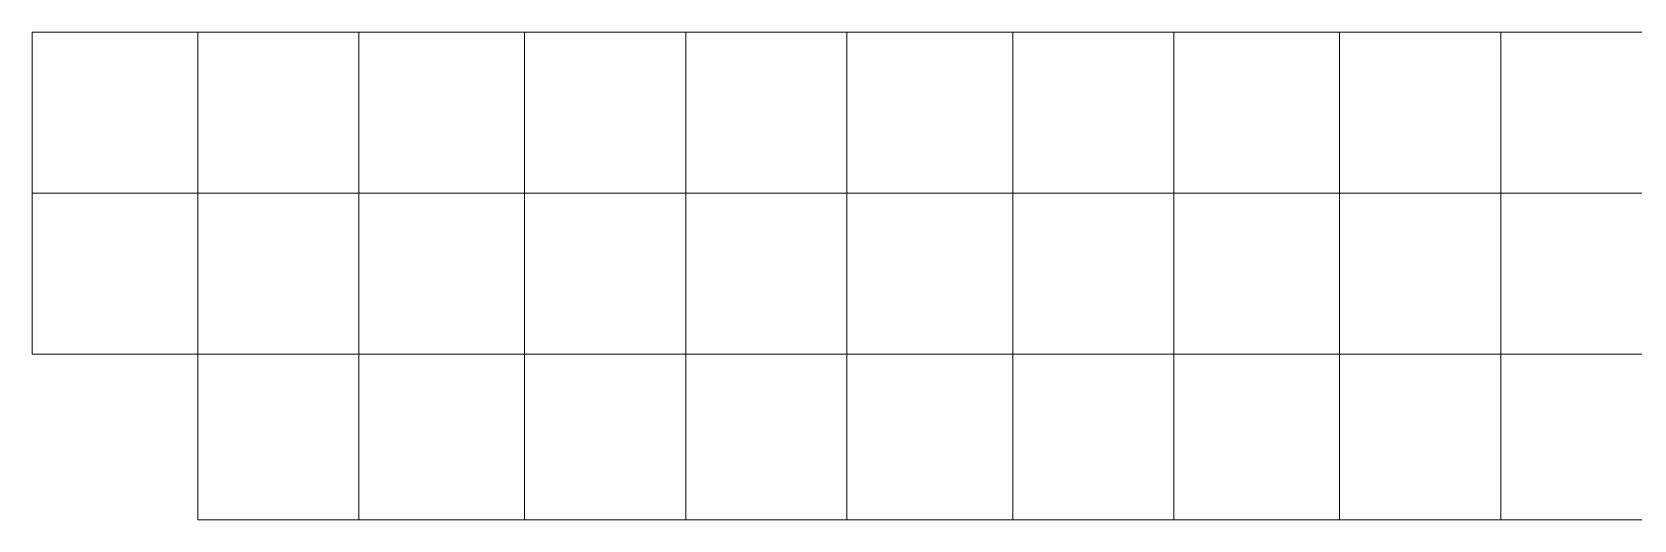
# Model space of a CAD drawing. Header units: millimetres. Extents: x -139 to 75, y -28 to 93.
# Drawn here: x -92.636 to -91.753, y 54.306 to 54.575 of the extents above; entities that cross this region are included whole.
import ezdxf

# ---------------------------------------------------------------- set-up
doc = ezdxf.new("R2010")
doc.units = ezdxf.units.MM
doc.header["$MEASUREMENT"] = 0
doc.layers.add('Layer 1', color=7, linetype='Continuous')

msp = doc.modelspace()

# ---------------------------------------------------------------- linework, layer by layer
at = {"layer": 'Layer 1', "color": 136, "lineweight": 0}
for points in [[(-92.6363, 54.4861), (-92.6363, 54.4861), (-92.6363, 54.575), (-92.6363, 54.575), (-92.6363, 54.575), (-92.6363, 54.575), (-92.5449, 54.575), (-92.5449, 54.575), (-92.5449, 54.575), (-92.5449, 54.575), (-92.5449, 54.4861), (-92.5449, 54.4861), (-92.5449, 54.4861), (-92.5449, 54.4861), (-92.6363, 54.4861), (-92.6363, 54.4861)], [(-92.5449, 54.4861), (-92.5449, 54.4861), (-92.5449, 54.575), (-92.5449, 54.575), (-92.5449, 54.575), (-92.5449, 54.575), (-92.456, 54.575), (-92.456, 54.575), (-92.456, 54.575), (-92.456, 54.575), (-92.456, 54.4861), (-92.456, 54.4861), (-92.456, 54.4861), (-92.456, 54.4861), (-92.5449, 54.4861), (-92.5449, 54.4861)], [(-92.456, 54.4861), (-92.456, 54.4861), (-92.456, 54.575), (-92.456, 54.575), (-92.456, 54.575), (-92.456, 54.575), (-92.3646, 54.575), (-92.3646, 54.575), (-92.3646, 54.575), (-92.3646, 54.575), (-92.3646, 54.4861), (-92.3646, 54.4861), (-92.3646, 54.4861), (-92.3646, 54.4861), (-92.456, 54.4861), (-92.456, 54.4861)], [(-92.3646, 54.4861), (-92.3646, 54.4861), (-92.3646, 54.575), (-92.3646, 54.575), (-92.3646, 54.575), (-92.3646, 54.575), (-92.2757, 54.575), (-92.2757, 54.575), (-92.2757, 54.575), (-92.2757, 54.575), (-92.2757, 54.4861), (-92.2757, 54.4861), (-92.2757, 54.4861), (-92.2757, 54.4861), (-92.3646, 54.4861), (-92.3646, 54.4861)], [(-92.2757, 54.4861), (-92.2757, 54.4861), (-92.2757, 54.575), (-92.2757, 54.575), (-92.2757, 54.575), (-92.2757, 54.575), (-92.1868, 54.575), (-92.1868, 54.575), (-92.1868, 54.575), (-92.1868, 54.575), (-92.1868, 54.4861), (-92.1868, 54.4861), (-92.1868, 54.4861), (-92.1868, 54.4861), (-92.2757, 54.4861), (-92.2757, 54.4861)], [(-92.1868, 54.4861), (-92.1868, 54.4861), (-92.1868, 54.575), (-92.1868, 54.575), (-92.1868, 54.575), (-92.1868, 54.575), (-92.0953, 54.575), (-92.0953, 54.575), (-92.0953, 54.575), (-92.0953, 54.575), (-92.0953, 54.4861), (-92.0953, 54.4861), (-92.0953, 54.4861), (-92.0953, 54.4861), (-92.1868, 54.4861), (-92.1868, 54.4861)], [(-92.0953, 54.4861), (-92.0953, 54.4861), (-92.0953, 54.575), (-92.0953, 54.575), (-92.0953, 54.575), (-92.0953, 54.575), (-92.0064, 54.575), (-92.0064, 54.575), (-92.0064, 54.575), (-92.0064, 54.575), (-92.0064, 54.4861), (-92.0064, 54.4861), (-92.0064, 54.4861), (-92.0064, 54.4861), (-92.0953, 54.4861), (-92.0953, 54.4861)], [(-92.0064, 54.4861), (-92.0064, 54.4861), (-92.0064, 54.575), (-92.0064, 54.575), (-92.0064, 54.575), (-92.0064, 54.575), (-91.915, 54.575), (-91.915, 54.575), (-91.915, 54.575), (-91.915, 54.575), (-91.915, 54.4861), (-91.915, 54.4861), (-91.915, 54.4861), (-91.915, 54.4861), (-92.0064, 54.4861), (-92.0064, 54.4861)], [(-91.915, 54.4861), (-91.915, 54.4861), (-91.915, 54.575), (-91.915, 54.575), (-91.915, 54.575), (-91.915, 54.575), (-91.8261, 54.575), (-91.8261, 54.575), (-91.8261, 54.575), (-91.8261, 54.575), (-91.8261, 54.4861), (-91.8261, 54.4861), (-91.8261, 54.4861), (-91.8261, 54.4861), (-91.915, 54.4861), (-91.915, 54.4861)], [(-91.8261, 54.4861), (-91.8261, 54.4861), (-91.8261, 54.575), (-91.8261, 54.575), (-91.8261, 54.575), (-91.8261, 54.575), (-91.7346, 54.575), (-91.7346, 54.575), (-91.7346, 54.575), (-91.7346, 54.575), (-91.7346, 54.4861), (-91.7346, 54.4861), (-91.7346, 54.4861), (-91.7346, 54.4861), (-91.8261, 54.4861), (-91.8261, 54.4861)], [(-92.6363, 54.3972), (-92.6363, 54.3972), (-92.6363, 54.4861), (-92.6363, 54.4861), (-92.6363, 54.4861), (-92.6363, 54.4861), (-92.5449, 54.4861), (-92.5449, 54.4861), (-92.5449, 54.4861), (-92.5449, 54.4861), (-92.5449, 54.3972), (-92.5449, 54.3972), (-92.5449, 54.3972), (-92.5449, 54.3972), (-92.6363, 54.3972), (-92.6363, 54.3972)], [(-92.5449, 54.3972), (-92.5449, 54.3972), (-92.5449, 54.4861), (-92.5449, 54.4861), (-92.5449, 54.4861), (-92.5449, 54.4861), (-92.456, 54.4861), (-92.456, 54.4861), (-92.456, 54.4861), (-92.456, 54.4861), (-92.456, 54.3972), (-92.456, 54.3972), (-92.456, 54.3972), (-92.456, 54.3972), (-92.5449, 54.3972), (-92.5449, 54.3972)], [(-92.456, 54.3972), (-92.456, 54.3972), (-92.456, 54.4861), (-92.456, 54.4861), (-92.456, 54.4861), (-92.456, 54.4861), (-92.3646, 54.4861), (-92.3646, 54.4861), (-92.3646, 54.4861), (-92.3646, 54.4861), (-92.3646, 54.3972), (-92.3646, 54.3972), (-92.3646, 54.3972), (-92.3646, 54.3972), (-92.456, 54.3972), (-92.456, 54.3972)], [(-92.3646, 54.3972), (-92.3646, 54.3972), (-92.3646, 54.4861), (-92.3646, 54.4861), (-92.3646, 54.4861), (-92.3646, 54.4861), (-92.2757, 54.4861), (-92.2757, 54.4861), (-92.2757, 54.4861), (-92.2757, 54.4861), (-92.2757, 54.3972), (-92.2757, 54.3972), (-92.2757, 54.3972), (-92.2757, 54.3972), (-92.3646, 54.3972), (-92.3646, 54.3972)], [(-92.2757, 54.3972), (-92.2757, 54.3972), (-92.2757, 54.4861), (-92.2757, 54.4861), (-92.2757, 54.4861), (-92.2757, 54.4861), (-92.1868, 54.4861), (-92.1868, 54.4861), (-92.1868, 54.4861), (-92.1868, 54.4861), (-92.1868, 54.3972), (-92.1868, 54.3972), (-92.1868, 54.3972), (-92.1868, 54.3972), (-92.2757, 54.3972), (-92.2757, 54.3972)], [(-92.1868, 54.3972), (-92.1868, 54.3972), (-92.1868, 54.4861), (-92.1868, 54.4861), (-92.1868, 54.4861), (-92.1868, 54.4861), (-92.0953, 54.4861), (-92.0953, 54.4861), (-92.0953, 54.4861), (-92.0953, 54.4861), (-92.0953, 54.3972), (-92.0953, 54.3972), (-92.0953, 54.3972), (-92.0953, 54.3972), (-92.1868, 54.3972), (-92.1868, 54.3972)], [(-92.0953, 54.3972), (-92.0953, 54.3972), (-92.0953, 54.4861), (-92.0953, 54.4861), (-92.0953, 54.4861), (-92.0953, 54.4861), (-92.0064, 54.4861), (-92.0064, 54.4861), (-92.0064, 54.4861), (-92.0064, 54.4861), (-92.0064, 54.3972), (-92.0064, 54.3972), (-92.0064, 54.3972), (-92.0064, 54.3972), (-92.0953, 54.3972), (-92.0953, 54.3972)], [(-92.0064, 54.3972), (-92.0064, 54.3972), (-92.0064, 54.4861), (-92.0064, 54.4861), (-92.0064, 54.4861), (-92.0064, 54.4861), (-91.915, 54.4861), (-91.915, 54.4861), (-91.915, 54.4861), (-91.915, 54.4861), (-91.915, 54.3972), (-91.915, 54.3972), (-91.915, 54.3972), (-91.915, 54.3972), (-92.0064, 54.3972), (-92.0064, 54.3972)], [(-91.915, 54.3972), (-91.915, 54.3972), (-91.915, 54.4861), (-91.915, 54.4861), (-91.915, 54.4861), (-91.915, 54.4861), (-91.8261, 54.4861), (-91.8261, 54.4861), (-91.8261, 54.4861), (-91.8261, 54.4861), (-91.8261, 54.3972), (-91.8261, 54.3972), (-91.8261, 54.3972), (-91.8261, 54.3972), (-91.915, 54.3972), (-91.915, 54.3972)], [(-91.8261, 54.3972), (-91.8261, 54.3972), (-91.8261, 54.4861), (-91.8261, 54.4861), (-91.8261, 54.4861), (-91.8261, 54.4861), (-91.7346, 54.4861), (-91.7346, 54.4861), (-91.7346, 54.4861), (-91.7346, 54.4861), (-91.7346, 54.3972), (-91.7346, 54.3972), (-91.7346, 54.3972), (-91.7346, 54.3972), (-91.8261, 54.3972), (-91.8261, 54.3972)], [(-92.5449, 54.3057), (-92.5449, 54.3057), (-92.5449, 54.3972), (-92.5449, 54.3972), (-92.5449, 54.3972), (-92.5449, 54.3972), (-92.456, 54.3972), (-92.456, 54.3972), (-92.456, 54.3972), (-92.456, 54.3972), (-92.456, 54.3057), (-92.456, 54.3057), (-92.456, 54.3057), (-92.456, 54.3057), (-92.5449, 54.3057), (-92.5449, 54.3057)], [(-92.456, 54.3057), (-92.456, 54.3057), (-92.456, 54.3972), (-92.456, 54.3972), (-92.456, 54.3972), (-92.456, 54.3972), (-92.3646, 54.3972), (-92.3646, 54.3972), (-92.3646, 54.3972), (-92.3646, 54.3972), (-92.3646, 54.3057), (-92.3646, 54.3057), (-92.3646, 54.3057), (-92.3646, 54.3057), (-92.456, 54.3057), (-92.456, 54.3057)], [(-92.3646, 54.3057), (-92.3646, 54.3057), (-92.3646, 54.3972), (-92.3646, 54.3972), (-92.3646, 54.3972), (-92.3646, 54.3972), (-92.2757, 54.3972), (-92.2757, 54.3972), (-92.2757, 54.3972), (-92.2757, 54.3972), (-92.2757, 54.3057), (-92.2757, 54.3057), (-92.2757, 54.3057), (-92.2757, 54.3057), (-92.3646, 54.3057), (-92.3646, 54.3057)], [(-92.2757, 54.3057), (-92.2757, 54.3057), (-92.2757, 54.3972), (-92.2757, 54.3972), (-92.2757, 54.3972), (-92.2757, 54.3972), (-92.1868, 54.3972), (-92.1868, 54.3972), (-92.1868, 54.3972), (-92.1868, 54.3972), (-92.1868, 54.3057), (-92.1868, 54.3057), (-92.1868, 54.3057), (-92.1868, 54.3057), (-92.2757, 54.3057), (-92.2757, 54.3057)], [(-92.1868, 54.3057), (-92.1868, 54.3057), (-92.1868, 54.3972), (-92.1868, 54.3972), (-92.1868, 54.3972), (-92.1868, 54.3972), (-92.0953, 54.3972), (-92.0953, 54.3972), (-92.0953, 54.3972), (-92.0953, 54.3972), (-92.0953, 54.3057), (-92.0953, 54.3057), (-92.0953, 54.3057), (-92.0953, 54.3057), (-92.1868, 54.3057), (-92.1868, 54.3057)], [(-92.0953, 54.3057), (-92.0953, 54.3057), (-92.0953, 54.3972), (-92.0953, 54.3972), (-92.0953, 54.3972), (-92.0953, 54.3972), (-92.0064, 54.3972), (-92.0064, 54.3972), (-92.0064, 54.3972), (-92.0064, 54.3972), (-92.0064, 54.3057), (-92.0064, 54.3057), (-92.0064, 54.3057), (-92.0064, 54.3057), (-92.0953, 54.3057), (-92.0953, 54.3057)], [(-92.0064, 54.3057), (-92.0064, 54.3057), (-92.0064, 54.3972), (-92.0064, 54.3972), (-92.0064, 54.3972), (-92.0064, 54.3972), (-91.915, 54.3972), (-91.915, 54.3972), (-91.915, 54.3972), (-91.915, 54.3972), (-91.915, 54.3057), (-91.915, 54.3057), (-91.915, 54.3057), (-91.915, 54.3057), (-92.0064, 54.3057), (-92.0064, 54.3057)], [(-91.915, 54.3057), (-91.915, 54.3057), (-91.915, 54.3972), (-91.915, 54.3972), (-91.915, 54.3972), (-91.915, 54.3972), (-91.8261, 54.3972), (-91.8261, 54.3972), (-91.8261, 54.3972), (-91.8261, 54.3972), (-91.8261, 54.3057), (-91.8261, 54.3057), (-91.8261, 54.3057), (-91.8261, 54.3057), (-91.915, 54.3057), (-91.915, 54.3057)], [(-91.8261, 54.3057), (-91.8261, 54.3057), (-91.8261, 54.3972), (-91.8261, 54.3972), (-91.8261, 54.3972), (-91.8261, 54.3972), (-91.7346, 54.3972), (-91.7346, 54.3972), (-91.7346, 54.3972), (-91.7346, 54.3972), (-91.7346, 54.3057), (-91.7346, 54.3057), (-91.7346, 54.3057), (-91.7346, 54.3057), (-91.8261, 54.3057), (-91.8261, 54.3057)]]:
    msp.add_open_spline(points, degree=3, knots=[0, 0, 0, 0, 0.2, 0.2, 0.2, 0.2, 0.4, 0.4, 0.4, 0.4, 0.6, 0.6, 0.6, 0.6, 1, 1, 1, 1], dxfattribs=at)

doc.saveas('drawing.dxf')
